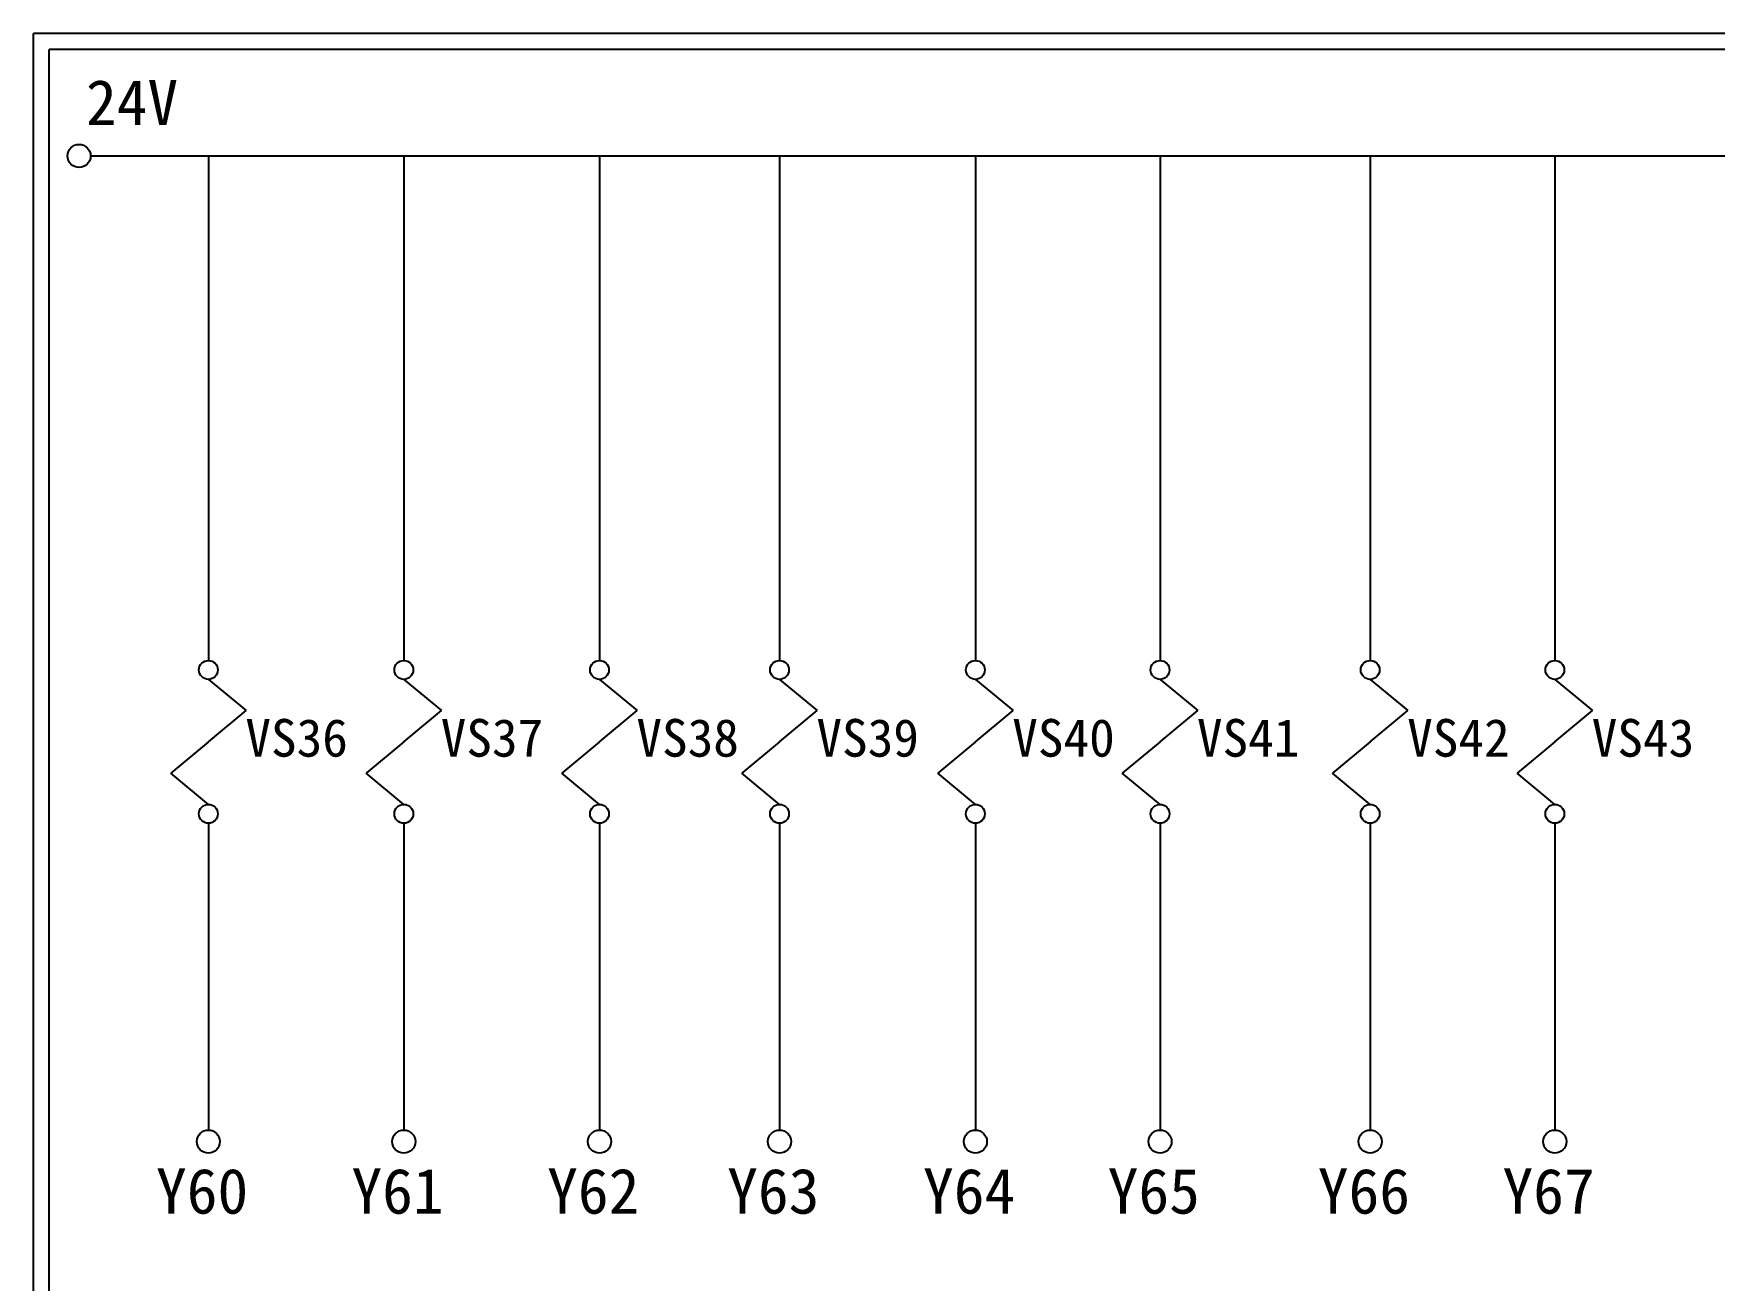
# Model space of a CAD drawing. Extents: x 889 to 1176, y 251 to 455.
# Drawn here: x 889.1 to 1023, y 355.8 to 455.2 of the extents above; entities that cross this region are included whole.
import ezdxf

# ---------------------------------------------------------------- set-up
doc = ezdxf.new("R2010")
doc.units = 0
doc.layers.add('圖框層', color=7, linetype='CONTINUOUS')
doc.layers.add('標尺寸層', color=3, linetype='CONTINUOUS')
doc.styles.add('STSL', font='kaiu.ttf')

msp = doc.modelspace()

# ---------------------------------------------------------------- linework, layer by layer
at = {"layer": '圖框層', "color": 7}
for p, q in [((1176.07, 455.16), (889.07, 455.16)), ((889.07, 251.2), (889.07, 455.16)), ((1174.82, 453.91), (890.32, 453.91)), ((890.32, 252.44), (890.32, 453.91))]:
    msp.add_line(p, q, dxfattribs=at)
at = {"layer": '標尺寸層', "color": 7}
for p, q in [((893.61, 445.42), (1171.21, 445.42)), ((902.99, 445.42), (902.99, 405.22)), ((918.56, 445.42), (918.56, 405.22)), ((934.15, 445.42), (934.15, 405.22)), ((948.49, 445.42), (948.49, 405.22)), ((964.09, 445.42), (964.09, 405.22)), ((978.8, 445.42), (978.8, 405.22)), ((995.54, 445.42), (995.54, 405.22)), ((1010.25, 445.42), (1010.25, 405.22)), ((902.99, 403.72), (906, 401.23)), ((918.56, 403.72), (921.56, 401.23)), ((934.15, 403.72), (937.16, 401.23)), ((948.49, 403.72), (951.5, 401.23)), ((964.09, 403.72), (967.09, 401.23)), ((978.8, 403.72), (981.8, 401.23)), ((995.54, 403.72), (998.55, 401.23)), ((1010.25, 403.72), (1013.26, 401.23)), ((902.99, 398.74), (906, 401.23)), ((918.56, 398.74), (921.56, 401.23)), ((934.15, 398.74), (937.16, 401.23)), ((948.49, 398.74), (951.5, 401.23)), ((964.09, 398.74), (967.09, 401.23)), ((978.8, 398.74), (981.8, 401.23)), ((995.54, 398.74), (998.55, 401.23)), ((1010.25, 398.74), (1013.26, 401.23)), ((902.99, 398.74), (899.99, 396.25)), ((918.56, 398.74), (915.55, 396.25)), ((934.15, 398.74), (931.15, 396.25)), ((948.49, 398.74), (945.49, 396.25)), ((964.09, 398.74), (961.09, 396.25)), ((978.8, 398.74), (975.79, 396.25)), ((995.54, 398.74), (992.54, 396.25)), ((1010.25, 398.74), (1007.25, 396.25)), ((902.99, 393.76), (899.99, 396.25)), ((918.56, 393.76), (915.55, 396.25)), ((934.15, 393.76), (931.15, 396.25)), ((948.49, 393.76), (945.49, 396.25)), ((964.09, 393.76), (961.09, 396.25)), ((978.8, 393.76), (975.79, 396.25)), ((995.54, 393.76), (992.54, 396.25)), ((1010.25, 393.76), (1007.25, 396.25)), ((902.99, 392.26), (902.99, 367.81)), ((918.56, 392.26), (918.56, 367.81)), ((934.15, 392.26), (934.15, 367.81)), ((948.49, 392.26), (948.49, 367.81)), ((964.09, 392.26), (964.09, 367.81)), ((978.8, 392.26), (978.8, 367.81)), ((995.54, 392.26), (995.54, 367.81)), ((1010.25, 392.26), (1010.25, 367.81))]:
    msp.add_line(p, q, dxfattribs=at)
for centre, radius in [((892.69, 445.42), 0.92), ((902.99, 404.47), 0.751), ((918.56, 404.47), 0.751), ((934.15, 404.47), 0.751), ((948.49, 404.47), 0.751), ((964.09, 404.47), 0.751), ((978.8, 404.47), 0.751), ((995.54, 404.47), 0.751), ((1010.25, 404.47), 0.751), ((902.99, 393.01), 0.751), ((918.56, 393.01), 0.751), ((934.15, 393.01), 0.751), ((948.49, 393.01), 0.751), ((964.09, 393.01), 0.751), ((978.8, 393.01), 0.751), ((995.54, 393.01), 0.751), ((1010.25, 393.01), 0.751), ((902.99, 366.89), 0.92), ((918.56, 366.89), 0.92), ((934.15, 366.89), 0.92), ((948.49, 366.89), 0.92), ((964.09, 366.89), 0.92), ((978.8, 366.89), 0.92), ((995.54, 366.89), 0.92), ((1010.25, 366.89), 0.92)]:
    msp.add_circle(centre, radius, dxfattribs=at)

# ---------------------------------------------------------------- texts
at = {"layer": '圖框層', "color": 4, "style": 'STSL'}
for s, height, p in [('24V', 3.6, (893.24, 447.88)), ('VS36', 3, (905.94, 397.56)), ('VS37', 3, (921.5, 397.56)), ('VS38', 3, (937.09, 397.56)), ('VS39', 3, (951.43, 397.56)), ('VS40', 3, (967.03, 397.56)), ('VS41', 3, (981.74, 397.56)), ('VS42', 3, (998.49, 397.56)), ('VS43', 3, (1013.19, 397.56)), ('Y60 ', 3.6, (898.82, 361.15)), ('Y61 ', 3.6, (914.39, 361.15)), ('Y62 ', 3.6, (929.98, 361.15)), ('Y63 ', 3.6, (944.32, 361.15)), ('Y64 ', 3.6, (959.92, 361.15)), ('Y65 ', 3.6, (974.63, 361.15)), ('Y66 ', 3.6, (991.37, 361.15)), ('Y67 ', 3.6, (1006.08, 361.15))]:
    msp.add_text(s, height=height, dxfattribs=at).set_placement(p)

doc.saveas('drawing.dxf')
